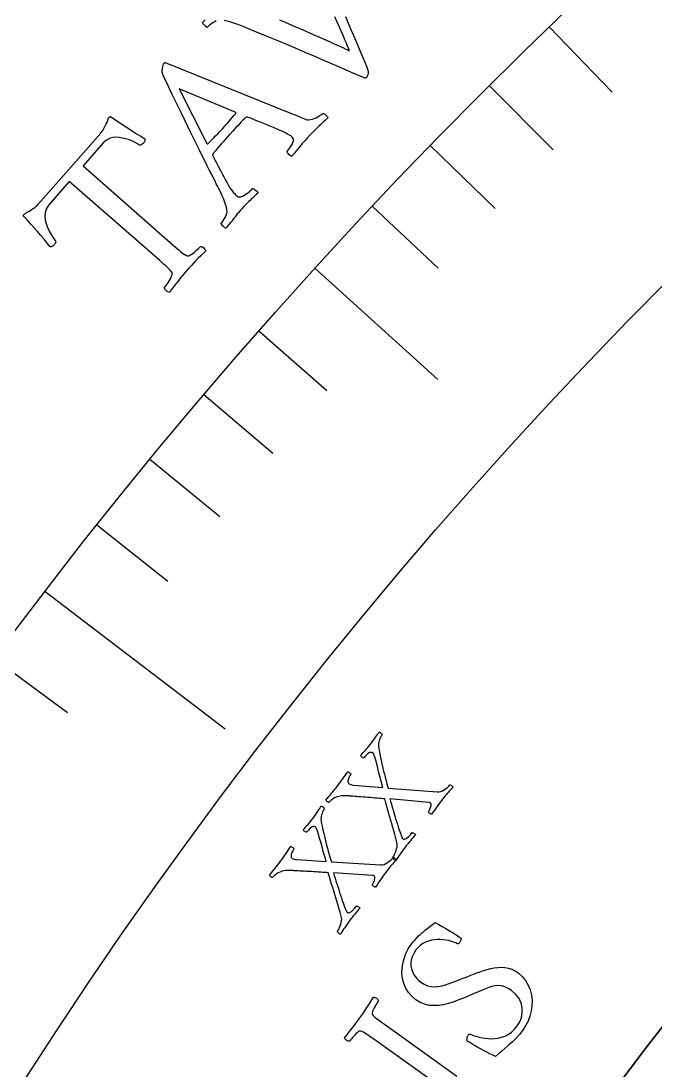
# Model space of a CAD drawing. Header units: millimetres. Extents: x -93 to 93, y -93 to 104.
# Drawn here: x -58.76 to -49.43, y 37.62 to 53.07 of the extents above; entities that cross this region are included whole.
import ezdxf

# ---------------------------------------------------------------- set-up
doc = ezdxf.new("R2010")
doc.units = ezdxf.units.MM
for name, color, linetype in [('ENGRAVE', 7, 'Continuous'), ('ENGRAVE_FINE', 8, 'Continuous'), ('TEXT', 5, 'Continuous')]:
    doc.layers.add(name, color=color, linetype=linetype)

msp = doc.modelspace()

# ---------------------------------------------------------------- linework, layer by layer
at = {"layer": 'ENGRAVE'}
for points in [[(-54.4417, 49.4355), (-52.6338, 47.7938)], [(-58.408, 44.6796), (-55.7631, 42.6564)]]:
    msp.add_lwpolyline(points, dxfattribs=at)
for radius in [90.65, 90.65, 88.2219, 83.7125, 83.7125, 80.1513, 73.5375, 73.5375, 69.6525, 62.4375, 62.4375]:
    msp.add_circle((0, 0), radius, dxfattribs=at)
msp.add_arc((0, 0), 62.4375, 90, 180, dxfattribs=at)
at = {"layer": 'ENGRAVE_FINE'}
for points in [[(-50.9961, 52.9827), (-50.0724, 52.023)], [(-51.8792, 52.1183), (-50.9395, 51.1742)], [(-52.748, 51.2388), (-51.7926, 50.3107)], [(-53.6023, 50.3444), (-52.6313, 49.4325)], [(-55.2661, 48.5121), (-54.265, 47.6334)], [(-56.0751, 47.5746), (-55.0594, 46.7129)], [(-56.8686, 46.6232), (-55.8386, 45.7787)], [(-57.6463, 45.6581), (-56.6022, 44.8311)], [(-59.1534, 43.688), (-58.0819, 42.8967)]]:
    msp.add_lwpolyline(points, dxfattribs=at)
at = {"layer": 'TEXT'}
for points in [[(-53.9935, 53.1336), (-53.9533, 53.039), (-53.9122, 52.9427), (-53.8702, 52.8448), (-53.8268, 52.7433), (-53.7813, 52.6362), (-53.7338, 52.5236), (-53.6841, 52.4055), (-53.672, 52.3735), (-53.6641, 52.3447), (-53.6604, 52.3192), (-53.6611, 52.2969), (-53.665, 52.2772), (-53.6714, 52.2596), (-53.6801, 52.244), (-53.6911, 52.2304), (-53.6957, 52.2278), (-53.702, 52.2275), (-53.7101, 52.2295), (-53.72, 52.2338), (-53.7301, 52.2388), (-53.7392, 52.2427), (-53.7471, 52.2455), (-53.754, 52.2473), (-53.9028, 52.3121), (-54.0467, 52.3746), (-54.1856, 52.4348), (-54.3196, 52.4927), (-54.4518, 52.5496), (-54.5851, 52.6068), (-54.7197, 52.6643), (-54.8555, 52.7222), (-54.9956, 52.7813), (-55.1433, 52.8427), (-55.2987, 52.9064), (-55.4616, 52.9723), (-55.5115, 52.9927), (-55.5593, 53.0114), (-55.605, 53.0284), (-55.6487, 53.0437), (-55.6911, 53.0571), (-55.733, 53.0684), (-55.7744, 53.0777)], [(-55.8937, 53.0695), (-55.9158, 53.0582), (-55.9367, 53.0461), (-55.9565, 53.0332), (-55.9753, 53.0196), (-55.9921, 53.0064), (-56.0062, 52.9947), (-56.0177, 52.9845), (-56.0265, 52.9758), (-56.0297, 52.9767), (-56.0371, 52.9821), (-56.0484, 52.9919), (-56.0638, 53.0061), (-56.079, 53.0208), (-56.09, 53.0321), (-56.0965, 53.0399), (-56.0987, 53.0441), (-56.0568, 53.0857)], [(-54.9615, 53.0886), (-54.8902, 53.0573), (-54.8157, 53.0243), (-54.7395, 52.9907), (-54.6633, 52.9571), (-54.5869, 52.9237), (-54.5104, 52.8904), (-54.4354, 52.8577), (-54.3636, 52.8262), (-54.295, 52.7958), (-54.2296, 52.7666), (-54.1687, 52.7393), (-54.1137, 52.7145), (-54.0646, 52.6923), (-54.0212, 52.6727), (-53.9854, 52.6564), (-53.9588, 52.6445), (-53.9413, 52.6369), (-53.9329, 52.6335), (-53.9377, 52.6459), (-53.9469, 52.6682), (-53.9604, 52.7002), (-53.9782, 52.7421), (-53.9997, 52.7921), (-54.024, 52.8483), (-54.0512, 52.9108), (-54.0812, 52.9796), (-54.1135, 53.0534), (-54.1473, 53.1309)], [(-52.5101, 37.3331), (-53.5749, 38.0902), (-53.6026, 38.1098), (-53.6297, 38.1287), (-53.656, 38.1468), (-53.6817, 38.1642), (-53.7063, 38.1798), (-53.7293, 38.1926), (-53.7507, 38.2026), (-53.7705, 38.2097), (-53.7802, 38.2113), (-53.792, 38.2078), (-53.806, 38.1992), (-53.8222, 38.1856), (-53.8394, 38.169), (-53.8564, 38.1515), (-53.8733, 38.1333), (-53.8901, 38.1142), (-53.9054, 38.0961), (-53.9179, 38.0809), (-53.9276, 38.0687), (-53.9345, 38.0594), (-53.9431, 38.0602), (-53.953, 38.0631), (-53.9642, 38.0682), (-53.9768, 38.0755), (-53.9886, 38.084), (-53.9974, 38.0925), (-54.0033, 38.1012), (-54.0062, 38.11), (-53.9772, 38.1481), (-53.9483, 38.1857), (-53.9195, 38.2229), (-53.8906, 38.2597), (-53.8622, 38.2962), (-53.8344, 38.3327), (-53.8073, 38.3692), (-53.7809, 38.4057), (-53.7809, 38.4057), (-53.7543, 38.4434), (-53.7286, 38.4809), (-53.7036, 38.5183), (-53.6794, 38.5555), (-53.6552, 38.593), (-53.6303, 38.6311), (-53.6046, 38.67), (-53.5781, 38.7095), (-53.5689, 38.7096), (-53.5588, 38.7069), (-53.5478, 38.7013), (-53.536, 38.6929), (-53.525, 38.6833), (-53.5165, 38.6744), (-53.5105, 38.666), (-53.507, 38.6581), (-53.5136, 38.6485), (-53.522, 38.6354), (-53.5322, 38.6186), (-53.5444, 38.5983), (-53.557, 38.5763), (-53.5686, 38.5546), (-53.5793, 38.5333), (-53.589, 38.5122), (-53.5964, 38.4929), (-53.6, 38.4768), (-53.5998, 38.4639), (-53.5959, 38.4542), (-53.5847, 38.4409), (-53.5711, 38.427), (-53.5549, 38.4126), (-53.5362, 38.3976), (-53.5158, 38.3821), (-53.4943, 38.3661), (-53.4717, 38.3495), (-53.4481, 38.3324), (-53.4442, 38.3297), (-53.4404, 38.327), (-53.4366, 38.3242), (-53.4328, 38.3215), (-53.429, 38.3187), (-53.4251, 38.316), (-53.4213, 38.3133), (-53.4175, 38.3105), (-52.3558, 37.5491)]]:
    msp.add_lwpolyline(points, dxfattribs=at)
for points in [[(-55.8682, 50.6275), (-55.8708, 50.6327), (-55.8786, 50.6484), (-55.8917, 50.6744), (-55.91, 50.7109), (-55.9328, 50.7563), (-55.9594, 50.809), (-55.9898, 50.8692), (-56.0239, 50.9367), (-56.0608, 51.0101), (-56.0994, 51.0879), (-56.1397, 51.17), (-56.1818, 51.2565), (-56.225, 51.3457), (-56.269, 51.4361), (-56.3137, 51.5275), (-56.3593, 51.6201), (-56.4046, 51.7124), (-56.4488, 51.8029), (-56.492, 51.8916), (-56.5341, 51.9784), (-56.5743, 52.0619), (-56.6119, 52.1403), (-56.647, 52.2136), (-56.6794, 52.2819), (-56.6838, 52.2987), (-56.6859, 52.3193), (-56.6858, 52.3437), (-56.6834, 52.3718), (-56.6792, 52.3993), (-56.6737, 52.4215), (-56.6669, 52.4386), (-56.659, 52.4505), (-56.6566, 52.4529), (-56.6546, 52.4546), (-56.6529, 52.4556), (-56.6515, 52.456), (-56.6499, 52.4562), (-56.6477, 52.4568), (-56.6449, 52.4577), (-56.6414, 52.459), (-54.8004, 51.7142), (-54.7101, 51.6767), (-54.6424, 51.6488), (-54.5972, 51.6307), (-54.5745, 51.6224), (-54.5533, 51.6173), (-54.5302, 51.6162), (-54.5052, 51.6191), (-54.4782, 51.6259), (-54.4511, 51.6354), (-54.4253, 51.6462), (-54.4011, 51.6584), (-54.3782, 51.672), (-54.3583, 51.6851), (-54.3426, 51.6959), (-54.3313, 51.7044), (-54.3243, 51.7107), (-54.3129, 51.708), (-54.3012, 51.7021), (-54.2893, 51.6929), (-54.2772, 51.6804), (-54.2662, 51.6675), (-54.258, 51.6573), (-54.2526, 51.6497), (-54.2499, 51.6447), (-54.2866, 51.611), (-54.3214, 51.5791), (-54.3541, 51.5489), (-54.3849, 51.5205), (-54.4158, 51.4913), (-54.4489, 51.4587), (-54.4842, 51.4228), (-54.5217, 51.3835), (-54.5608, 51.3415), (-54.5959, 51.3028), (-54.6269, 51.2672), (-54.6541, 51.2349), (-54.6808, 51.2023), (-54.7109, 51.1658), (-54.7442, 51.1254), (-54.7808, 51.0811), (-54.7911, 51.0825), (-54.802, 51.0871), (-54.8135, 51.0949), (-54.8256, 51.106), (-54.8364, 51.1184), (-54.8443, 51.1302), (-54.8492, 51.1412), (-54.8511, 51.1515), (-54.8394, 51.1653), (-54.8257, 51.1833), (-54.8102, 51.2056), (-54.7928, 51.2321), (-54.7767, 51.2593), (-54.765, 51.2833), (-54.7577, 51.3043), (-54.7548, 51.3221), (-54.7568, 51.3324), (-54.7618, 51.3432), (-54.7701, 51.3545), (-54.7814, 51.3664), (-54.7961, 51.3782), (-54.8168, 51.3917), (-54.8435, 51.4068), (-54.8762, 51.4237), (-54.9133, 51.4417), (-54.9533, 51.4602), (-54.9961, 51.4793), (-55.0418, 51.4988), (-55.0886, 51.5184), (-55.135, 51.5375), (-55.1809, 51.5561), (-55.2264, 51.5743), (-55.2696, 51.5914), (-55.3088, 51.6069), (-55.3441, 51.6209), (-55.3754, 51.6332), (-55.4011, 51.6433), (-55.4194, 51.6504), (-55.4304, 51.6548), (-55.434, 51.6562), (-55.4347, 51.6562), (-55.4366, 51.6561), (-55.4397, 51.656), (-55.4441, 51.6558), (-55.4488, 51.6553), (-55.4528, 51.6543), (-55.4562, 51.6526), (-55.459, 51.6503), (-55.4794, 51.6306), (-55.5016, 51.6084), (-55.5256, 51.5836), (-55.5513, 51.5562), (-55.5775, 51.5279), (-55.6028, 51.5007), (-55.6271, 51.4744), (-55.6505, 51.4491), (-55.6566, 51.4425), (-55.6626, 51.436), (-55.6687, 51.4295), (-55.6747, 51.4229), (-55.6806, 51.4165), (-55.6862, 51.4105), (-55.6915, 51.4048), (-55.6964, 51.3994), (-55.7312, 51.3615), (-55.7631, 51.3264), (-55.792, 51.2941), (-55.8181, 51.2646), (-55.8443, 51.2342), (-55.8736, 51.1995), (-55.906, 51.1603), (-55.9415, 51.1168), (-55.9426, 51.1151), (-55.9435, 51.1126), (-55.9442, 51.1093), (-55.9447, 51.1053), (-55.9451, 51.1014), (-55.9454, 51.0987), (-55.9456, 51.097), (-55.9456, 51.0965), (-55.9435, 51.0922), (-55.937, 51.0796), (-55.9262, 51.0584), (-55.9112, 51.0289), (-55.8931, 50.9935), (-55.8735, 50.9548), (-55.8524, 50.913), (-55.8296, 50.868), (-55.8063, 50.8222), (-55.7833, 50.7784), (-55.7607, 50.7365), (-55.7385, 50.6964), (-55.7168, 50.657), (-55.6957, 50.6221), (-55.6753, 50.5918), (-55.6555, 50.566), (-55.6369, 50.5439), (-55.6199, 50.5246), (-55.6044, 50.5084), (-55.5905, 50.495), (-55.5745, 50.485), (-55.5554, 50.4815), (-55.5331, 50.4844), (-55.5078, 50.4936), (-55.4814, 50.5069), (-55.4563, 50.5218), (-55.4323, 50.5384), (-55.4095, 50.5567), (-55.3894, 50.574), (-55.3738, 50.5879), (-55.3625, 50.5983), (-55.3555, 50.6052), (-55.3493, 50.604), (-55.3405, 50.5999), (-55.3293, 50.5929), (-55.3156, 50.5831), (-55.302, 50.5721), (-55.2911, 50.5619), (-55.2829, 50.5523), (-55.2774, 50.5433), (-55.3004, 50.5208), (-55.3218, 50.4999), (-55.3416, 50.4809), (-55.3598, 50.4637), (-55.3771, 50.4473), (-55.3944, 50.4309), (-55.4117, 50.4145), (-55.429, 50.3982), (-55.4474, 50.3802), (-55.4679, 50.3593), (-55.4907, 50.3352), (-55.5156, 50.308), (-55.5404, 50.2803), (-55.5628, 50.2546), (-55.5828, 50.2308), (-55.6003, 50.2091), (-55.6167, 50.1883), (-55.6331, 50.1675), (-55.6494, 50.1467), (-55.6658, 50.1259), (-55.6833, 50.1038), (-55.7032, 50.079), (-55.7254, 50.0517), (-55.7499, 50.0217), (-55.756, 50.023), (-55.7643, 50.0275), (-55.7749, 50.0352), (-55.7876, 50.0461), (-55.8003, 50.058), (-55.8106, 50.069), (-55.8184, 50.079), (-55.8239, 50.0881), (-55.8122, 50.1026), (-55.7983, 50.1225), (-55.7822, 50.1479), (-55.7639, 50.1787), (-55.7476, 50.2107), (-55.7373, 50.2395), (-55.7331, 50.2652), (-55.7349, 50.2878), (-55.7436, 50.33), (-55.7552, 50.3721), (-55.7695, 50.414), (-55.7866, 50.4558), (-55.8055, 50.4978), (-55.8255, 50.5405), (-55.8463, 50.5837), (-55.8682, 50.6275)], [(-56.4372, 52.0732), (-56.031, 51.2662), (-56.0306, 51.266), (-56.0293, 51.2654), (-56.0273, 51.2643), (-56.0245, 51.2627), (-56.0215, 51.2614), (-56.0191, 51.2608), (-56.0171, 51.261), (-56.0157, 51.2619), (-55.9904, 51.287), (-55.9631, 51.3147), (-55.9336, 51.345), (-55.902, 51.3779), (-55.871, 51.4105), (-55.8434, 51.4397), (-55.819, 51.4656), (-55.798, 51.4883), (-55.771, 51.5178), (-55.7457, 51.5462), (-55.7221, 51.5734), (-55.7001, 51.5994), (-55.6785, 51.6254), (-55.6557, 51.6525), (-55.6319, 51.6807), (-55.607, 51.7101), (-55.6052, 51.7128), (-55.6047, 51.7159), (-55.6054, 51.7191), (-55.6074, 51.7227), (-55.6098, 51.7259), (-55.6114, 51.7282), (-55.6124, 51.7296), (-55.6127, 51.73)], [(-57.5909, 51.4201), (-57.5762, 51.4383), (-57.561, 51.4603), (-57.5454, 51.4861), (-57.5292, 51.5158), (-57.5142, 51.5456), (-57.5018, 51.5716), (-57.4921, 51.5941), (-57.4852, 51.6128), (-57.4809, 51.6269), (-57.4767, 51.6381), (-57.4728, 51.6465), (-57.4691, 51.652), (-57.4649, 51.6559), (-57.4598, 51.6596), (-57.4538, 51.663), (-57.4468, 51.6661), (-57.3816, 51.6201), (-57.3169, 51.5755), (-57.2528, 51.5323), (-57.1893, 51.4905), (-57.1263, 51.45), (-57.0638, 51.4109), (-57.0019, 51.3732), (-56.9406, 51.3368), (-56.9406, 51.3311), (-56.9413, 51.3241), (-56.9425, 51.3158), (-56.9443, 51.3062), (-56.9473, 51.2962), (-56.9522, 51.2867), (-56.9591, 51.2778), (-56.9679, 51.2693), (-56.9808, 51.2567), (-56.9929, 51.2482), (-57.0042, 51.2439), (-57.0148, 51.2437), (-57.0934, 51.2861), (-57.1702, 51.3191), (-57.2455, 51.3426), (-57.319, 51.3567), (-57.3882, 51.3586), (-57.4504, 51.3456), (-57.5056, 51.3178), (-57.5537, 51.2752), (-57.8514, 50.939), (-56.5243, 49.7704), (-56.4954, 49.7451), (-56.4674, 49.7209), (-56.4402, 49.6977), (-56.4139, 49.6755), (-56.3886, 49.6555), (-56.3647, 49.6387), (-56.3421, 49.6251), (-56.3208, 49.6147), (-56.3102, 49.6136), (-56.2965, 49.6168), (-56.2796, 49.6242), (-56.2595, 49.6359), (-56.238, 49.6503), (-56.217, 49.6659), (-56.1963, 49.6828), (-56.176, 49.7009), (-56.1576, 49.7182), (-56.1424, 49.7329), (-56.1304, 49.7448), (-56.1218, 49.7541), (-56.1123, 49.752), (-56.1016, 49.7474), (-56.0897, 49.7401), (-56.0764, 49.7303), (-56.0642, 49.7193), (-56.0553, 49.7086), (-56.0497, 49.6982), (-56.0474, 49.6881), (-56.0846, 49.6513), (-56.1209, 49.6151), (-56.1563, 49.5796), (-56.1908, 49.5447), (-56.2247, 49.5097), (-56.2586, 49.4737), (-56.2924, 49.4368), (-56.3261, 49.3989), (-56.3585, 49.3615), (-56.3906, 49.3232), (-56.4225, 49.2842), (-56.4542, 49.2444), (-56.4858, 49.2039), (-56.5174, 49.163), (-56.5492, 49.1215), (-56.5811, 49.0795), (-56.5914, 49.0805), (-56.6025, 49.0847), (-56.6142, 49.0921), (-56.6267, 49.1028), (-56.6382, 49.1146), (-56.6469, 49.1256), (-56.6529, 49.1356), (-56.6562, 49.1447), (-56.6481, 49.1546), (-56.6376, 49.1682), (-56.6247, 49.1856), (-56.6094, 49.2067), (-56.5935, 49.2299), (-56.5789, 49.2532), (-56.5656, 49.2768), (-56.5535, 49.3006), (-56.5442, 49.3225), (-56.5391, 49.3401), (-56.5383, 49.3536), (-56.5417, 49.3628), (-56.5548, 49.3826), (-56.5712, 49.4032), (-56.591, 49.4248), (-56.6141, 49.4472), (-56.6395, 49.4704), (-56.6661, 49.4943), (-56.6938, 49.5189), (-56.7226, 49.5443), (-58.0544, 50.7075), (-58.3536, 50.363), (-58.3896, 50.3097), (-58.4099, 50.2514), (-58.4146, 50.188), (-58.4037, 50.1196), (-58.3803, 50.0484), (-58.3477, 49.9764), (-58.3057, 49.9036), (-58.2544, 49.8301), (-58.2531, 49.8196), (-58.256, 49.8078), (-58.2628, 49.7946), (-58.2736, 49.7802), (-58.2808, 49.7705), (-58.2885, 49.7628), (-58.2969, 49.7571), (-58.3059, 49.7533), (-58.3147, 49.7509), (-58.3224, 49.7491), (-58.3291, 49.7478), (-58.3346, 49.7471), (-58.3788, 49.803), (-58.4245, 49.8592), (-58.4717, 49.9156), (-58.5206, 49.9722), (-58.5709, 50.0291), (-58.6225, 50.0866), (-58.6754, 50.1446), (-58.7296, 50.2032), (-58.7255, 50.2122), (-58.7197, 50.2209), (-58.712, 50.2293), (-58.7026, 50.2374), (-58.6927, 50.2447), (-58.6835, 50.2509), (-58.675, 50.2559), (-58.6672, 50.2597), (-58.65, 50.2687), (-58.6304, 50.2801), (-58.6084, 50.294), (-58.5841, 50.3103), (-58.5599, 50.3276), (-58.5386, 50.3447), (-58.5202, 50.3616), (-58.5045, 50.3782)], [(-54.1141, 41.811), (-54.0914, 41.8407), (-54.07, 41.8693), (-54.0499, 41.8969), (-54.031, 41.9235), (-54.0128, 41.9494), (-53.9946, 41.975), (-53.9765, 42.0004), (-53.9584, 42.0254), (-53.9532, 42.0236), (-53.9466, 42.0202), (-53.9387, 42.015), (-53.9295, 42.0082), (-53.9211, 42.001), (-53.9159, 41.995), (-53.9138, 41.99), (-53.9149, 41.9861), (-53.9197, 41.9793), (-53.9252, 41.9707), (-53.9313, 41.9602), (-53.9381, 41.9478), (-53.9445, 41.9344), (-53.9498, 41.9208), (-53.954, 41.9069), (-53.957, 41.8928), (-53.9578, 41.8794), (-53.9552, 41.8674), (-53.9494, 41.8569), (-53.9404, 41.8478), (-53.9296, 41.8415), (-53.9154, 41.8365), (-53.8979, 41.8329), (-53.877, 41.8307), (-53.4439, 41.7952), (-53.4636, 41.8686), (-53.4823, 41.9401), (-53.5002, 42.0097), (-53.5173, 42.0774), (-53.5333, 42.14), (-53.5481, 42.1943), (-53.5618, 42.2404), (-53.5744, 42.2783), (-53.5767, 42.2837), (-53.5795, 42.2887), (-53.5826, 42.2931), (-53.5862, 42.297), (-53.5896, 42.3003), (-53.5923, 42.3028), (-53.5942, 42.3046), (-53.5954, 42.3056), (-53.6023, 42.309), (-53.6116, 42.3103), (-53.6233, 42.3094), (-53.6373, 42.3064), (-53.654, 42.2985), (-53.6736, 42.2831), (-53.6961, 42.2602), (-53.7215, 42.2299), (-53.7252, 42.2291), (-53.7306, 42.2306), (-53.7377, 42.2343), (-53.7466, 42.2402), (-53.7555, 42.2469), (-53.7627, 42.2531), (-53.7681, 42.2588), (-53.7717, 42.264), (-53.7517, 42.2862), (-53.7328, 42.3071), (-53.7151, 42.3268), (-53.6985, 42.3452), (-53.6823, 42.3635), (-53.6657, 42.383), (-53.6486, 42.4037), (-53.6311, 42.4255), (-53.6073, 42.456), (-53.5859, 42.4843), (-53.5668, 42.5104), (-53.5501, 42.5343), (-53.5353, 42.5562), (-53.5217, 42.576), (-53.5094, 42.5938), (-53.4983, 42.6095), (-53.4933, 42.6079), (-53.4872, 42.6051), (-53.4802, 42.6009), (-53.4722, 42.5955), (-53.4646, 42.5892), (-53.459, 42.5826), (-53.4553, 42.5757), (-53.4536, 42.5685), (-53.4569, 42.5638), (-53.4616, 42.5563), (-53.4677, 42.546), (-53.4752, 42.5329), (-53.483, 42.5177), (-53.4901, 42.5008), (-53.4964, 42.4824), (-53.502, 42.4623), (-53.506, 42.4411), (-53.5078, 42.4193), (-53.5072, 42.3968), (-53.5043, 42.3737), (-53.4921, 42.3158), (-53.4808, 42.2619), (-53.4704, 42.2119), (-53.4609, 42.1658), (-53.4515, 42.1218), (-53.4417, 42.0779), (-53.4314, 42.0342), (-53.4207, 41.9907), (-53.409, 41.9453), (-53.3962, 41.8959), (-53.3821, 41.8426), (-53.3667, 41.7854), (-52.6458, 41.7284), (-52.6196, 41.7287), (-52.5934, 41.7339), (-52.5673, 41.7442), (-52.5411, 41.7595), (-52.5164, 41.7774), (-52.4942, 41.7958), (-52.4747, 41.8147), (-52.4578, 41.8339), (-52.4522, 41.8329), (-52.4457, 41.8299), (-52.4383, 41.8251), (-52.4301, 41.8185), (-52.4224, 41.8116), (-52.4166, 41.8061), (-52.4128, 41.8019), (-52.4108, 41.7991), (-52.4305, 41.7776), (-52.4488, 41.7577), (-52.4657, 41.7393), (-52.4812, 41.7224), (-52.4966, 41.7053), (-52.5131, 41.6861), (-52.5307, 41.6648), (-52.5495, 41.6414), (-52.5749, 41.609), (-52.5983, 41.5784), (-52.6197, 41.5498), (-52.6391, 41.523), (-52.6583, 41.496), (-52.679, 41.4669), (-52.7014, 41.4355), (-52.7252, 41.4018), (-52.7316, 41.4022), (-52.7389, 41.4046), (-52.7473, 41.4092), (-52.7566, 41.4159), (-52.7649, 41.4231), (-52.7701, 41.4291), (-52.7722, 41.4341), (-52.7712, 41.4379), (-52.7671, 41.4438), (-52.7623, 41.4518), (-52.757, 41.4617), (-52.7511, 41.4737), (-52.7454, 41.4868), (-52.7406, 41.5001), (-52.7368, 41.5137), (-52.7339, 41.5276), (-52.7328, 41.5406), (-52.734, 41.5515), (-52.7377, 41.5604), (-52.7439, 41.5672), (-52.7458, 41.5685), (-52.7483, 41.5697), (-52.7513, 41.5708), (-52.7549, 41.5719), (-52.7586, 41.5728), (-52.7621, 41.5733), (-52.7653, 41.5734), (-52.7684, 41.5733), (-53.3384, 41.6249), (-53.3283, 41.5872), (-53.3174, 41.5477), (-53.3058, 41.5065), (-53.2933, 41.4636), (-53.2804, 41.4201), (-53.2676, 41.3771), (-53.2548, 41.3347), (-53.2421, 41.2929), (-53.2296, 41.2527), (-53.2177, 41.2152), (-53.2063, 41.1805), (-53.1954, 41.1485), (-53.1855, 41.1203), (-53.1772, 41.097), (-53.1704, 41.0784), (-53.1651, 41.0647), (-53.164, 41.0623), (-53.1626, 41.0594), (-53.161, 41.056), (-53.159, 41.0521), (-53.1567, 41.048), (-53.1539, 41.0442), (-53.1506, 41.0406), (-53.1467, 41.0373), (-53.1381, 41.0334), (-53.127, 41.0333), (-53.1136, 41.0369), (-53.0978, 41.0442), (-53.0797, 41.0564), (-53.0593, 41.0748), (-53.0366, 41.0993), (-53.0116, 41.1299), (-53.0059, 41.129), (-52.9991, 41.1265), (-52.9913, 41.1223), (-52.9824, 41.1165), (-52.9741, 41.1103), (-52.9681, 41.105), (-52.9644, 41.1007), (-52.9629, 41.0973), (-52.9817, 41.0763), (-53.0006, 41.055), (-53.0196, 41.0334), (-53.0386, 41.0115), (-53.0574, 40.9895), (-53.0757, 40.9674), (-53.0935, 40.9452), (-53.1109, 40.923), (-53.1339, 40.8928), (-53.1549, 40.8645), (-53.1738, 40.8383), (-53.1907, 40.8141), (-53.2066, 40.7907), (-53.2227, 40.7667), (-53.239, 40.7423), (-53.2556, 40.7173), (-53.2613, 40.7197), (-53.2676, 40.7236), (-53.2745, 40.7291), (-53.2819, 40.7362), (-53.2888, 40.7434), (-53.2941, 40.7491), (-53.2976, 40.7533), (-53.2995, 40.7562), (-53.296, 40.7614), (-53.2907, 40.7707), (-53.2835, 40.7839), (-53.2744, 40.801), (-53.2647, 40.821), (-53.2558, 40.8425), (-53.2476, 40.8655), (-53.2402, 40.8902), (-53.2348, 40.9151), (-53.2326, 40.9391), (-53.2336, 40.9621), (-53.2378, 40.9841), (-53.2538, 41.0438), (-53.2691, 41.1009), (-53.2839, 41.1552), (-53.2981, 41.2069), (-53.3121, 41.2572), (-53.3262, 41.3075), (-53.3405, 41.3578), (-53.3549, 41.4082), (-53.3696, 41.4596), (-53.3847, 41.5132), (-53.4003, 41.569), (-53.4162, 41.627), (-53.4395, 41.6295), (-53.4656, 41.6319), (-53.4946, 41.6344), (-53.5263, 41.6369), (-53.5598, 41.6395), (-53.5939, 41.6422), (-53.6288, 41.6452), (-53.6643, 41.6483), (-53.6996, 41.6513), (-53.7337, 41.6542), (-53.7667, 41.6568), (-53.7986, 41.6591), (-53.8284, 41.6613), (-53.8555, 41.6632), (-53.8797, 41.6649), (-53.9011, 41.6665), (-53.9186, 41.6678), (-53.9311, 41.6687), (-53.9386, 41.6692), (-53.9411, 41.6694), (-53.9717, 41.6719), (-53.9997, 41.6729), (-54.0253, 41.6725), (-54.0483, 41.6707), (-54.0702, 41.6673), (-54.0924, 41.6623), (-54.1148, 41.6556), (-54.1375, 41.6473), (-54.1523, 41.6408), (-54.1668, 41.6328), (-54.1809, 41.6233), (-54.1946, 41.6124), (-54.2072, 41.6013), (-54.2178, 41.5912), (-54.2265, 41.5821), (-54.2332, 41.5741), (-54.2367, 41.5721), (-54.2421, 41.5728), (-54.2493, 41.5764), (-54.2583, 41.5826), (-54.2671, 41.59), (-54.2736, 41.597), (-54.2778, 41.6035), (-54.2797, 41.6097), (-54.2564, 41.6381), (-54.2347, 41.6643), (-54.2147, 41.6882), (-54.1962, 41.7098), (-54.1777, 41.7315), (-54.1579, 41.7556), (-54.1367, 41.7821), (-54.1141, 41.811)], [(-54.9474, 40.7097), (-54.9254, 40.7398), (-54.9045, 40.7689), (-54.8849, 40.7969), (-54.8666, 40.8238), (-54.8489, 40.8501), (-54.8313, 40.8761), (-54.8137, 40.9018), (-54.7961, 40.9272), (-54.7908, 40.9255), (-54.7841, 40.9222), (-54.7761, 40.9172), (-54.7668, 40.9106), (-54.7583, 40.9036), (-54.753, 40.8976), (-54.7508, 40.8927), (-54.7518, 40.8888), (-54.7565, 40.8819), (-54.7618, 40.8732), (-54.7677, 40.8625), (-54.7742, 40.85), (-54.7803, 40.8365), (-54.7854, 40.8228), (-54.7893, 40.8088), (-54.792, 40.7947), (-54.7925, 40.7812), (-54.7897, 40.7693), (-54.7837, 40.7589), (-54.7744, 40.75), (-54.7636, 40.7439), (-54.7493, 40.7392), (-54.7317, 40.736), (-54.7107, 40.7342), (-54.2771, 40.7074), (-54.2982, 40.7804), (-54.3184, 40.8515), (-54.3377, 40.9207), (-54.3561, 40.988), (-54.3734, 41.0503), (-54.3893, 41.1044), (-54.4039, 41.1502), (-54.4172, 41.1877), (-54.4197, 41.1932), (-54.4225, 41.198), (-54.4258, 41.2024), (-54.4294, 41.2062), (-54.4329, 41.2095), (-54.4356, 41.2119), (-54.4376, 41.2137), (-54.4388, 41.2147), (-54.4458, 41.218), (-54.4551, 41.219), (-54.4668, 41.2179), (-54.4808, 41.2146), (-54.4973, 41.2064), (-54.5166, 41.1906), (-54.5386, 41.1673), (-54.5634, 41.1364), (-54.567, 41.1356), (-54.5724, 41.1369), (-54.5796, 41.1405), (-54.5887, 41.1462), (-54.5977, 41.1528), (-54.605, 41.1588), (-54.6105, 41.1644), (-54.6143, 41.1695), (-54.5947, 41.1921), (-54.5762, 41.2134), (-54.5589, 41.2334), (-54.5427, 41.2521), (-54.5269, 41.2708), (-54.5106, 41.2906), (-54.494, 41.3116), (-54.4769, 41.3338), (-54.4537, 41.3648), (-54.4329, 41.3935), (-54.4144, 41.42), (-54.3982, 41.4443), (-54.3837, 41.4664), (-54.3706, 41.4865), (-54.3586, 41.5045), (-54.3479, 41.5205), (-54.3428, 41.519), (-54.3367, 41.5163), (-54.3296, 41.5122), (-54.3214, 41.5069), (-54.3138, 41.5008), (-54.308, 41.4944), (-54.3042, 41.4875), (-54.3023, 41.4804), (-54.3056, 41.4756), (-54.3101, 41.468), (-54.316, 41.4576), (-54.3232, 41.4444), (-54.3307, 41.429), (-54.3374, 41.412), (-54.3434, 41.3934), (-54.3486, 41.3732), (-54.3522, 41.352), (-54.3535, 41.3301), (-54.3524, 41.3077), (-54.349, 41.2846), (-54.3357, 41.227), (-54.3234, 41.1733), (-54.312, 41.1235), (-54.3015, 41.0776), (-54.2913, 41.0338), (-54.2806, 40.9902), (-54.2694, 40.9467), (-54.2577, 40.9034), (-54.2452, 40.8582), (-54.2313, 40.8091), (-54.2162, 40.7561), (-54.1996, 40.6992), (-53.4778, 40.6567), (-53.4516, 40.6575), (-53.4255, 40.6633), (-53.3995, 40.6741), (-53.3737, 40.6899), (-53.3493, 40.7084), (-53.3275, 40.7272), (-53.3084, 40.7465), (-53.2919, 40.7661), (-53.2863, 40.7651), (-53.2797, 40.7623), (-53.2722, 40.7576), (-53.2639, 40.7512), (-53.2561, 40.7444), (-53.2502, 40.739), (-53.2462, 40.7349), (-53.2442, 40.7322), (-53.2635, 40.7103), (-53.2814, 40.69), (-53.2979, 40.6713), (-53.3131, 40.6541), (-53.3281, 40.6367), (-53.3442, 40.6171), (-53.3614, 40.5955), (-53.3797, 40.5717), (-53.4045, 40.5388), (-53.4273, 40.5078), (-53.4481, 40.4787), (-53.4669, 40.4515), (-53.4855, 40.4242), (-53.5057, 40.3946), (-53.5274, 40.3627), (-53.5505, 40.3286), (-53.5569, 40.3289), (-53.5643, 40.3312), (-53.5727, 40.3356), (-53.5822, 40.3421), (-53.5907, 40.3491), (-53.596, 40.355), (-53.5982, 40.3599), (-53.5973, 40.3638), (-53.5932, 40.3698), (-53.5887, 40.3778), (-53.5835, 40.3879), (-53.5779, 40.3999), (-53.5724, 40.4131), (-53.5679, 40.4266), (-53.5644, 40.4403), (-53.5618, 40.4542), (-53.5609, 40.4672), (-53.5624, 40.4781), (-53.5663, 40.4869), (-53.5726, 40.4936), (-53.5745, 40.4949), (-53.577, 40.496), (-53.58, 40.4971), (-53.5836, 40.4981), (-53.5874, 40.4989), (-53.5909, 40.4993), (-53.5941, 40.4994), (-53.5972, 40.4992), (-54.1681, 40.5392), (-54.1573, 40.5018), (-54.1456, 40.4626), (-54.1331, 40.4216), (-54.1197, 40.3789), (-54.106, 40.3357), (-54.0923, 40.293), (-54.0787, 40.2508), (-54.0651, 40.2093), (-54.0518, 40.1694), (-54.0391, 40.1322), (-54.027, 40.0977), (-54.0155, 40.0659), (-54.005, 40.0379), (-53.9962, 40.0147), (-53.9891, 39.9963), (-53.9836, 39.9827), (-53.9824, 39.9803), (-53.9809, 39.9775), (-53.9792, 39.9741), (-53.9772, 39.9702), (-53.9748, 39.9662), (-53.9719, 39.9624), (-53.9685, 39.9589), (-53.9646, 39.9557), (-53.9559, 39.952), (-53.9448, 39.9521), (-53.9315, 39.9559), (-53.9159, 39.9636), (-53.898, 39.9762), (-53.8779, 39.995), (-53.8557, 40.0199), (-53.8314, 40.051), (-53.8256, 40.0502), (-53.8188, 40.0478), (-53.8109, 40.0438), (-53.8019, 40.0381), (-53.7935, 40.0321), (-53.7874, 40.027), (-53.7836, 40.0228), (-53.782, 40.0194), (-53.8004, 39.998), (-53.8189, 39.9764), (-53.8374, 39.9544), (-53.856, 39.9321), (-53.8743, 39.9097), (-53.8922, 39.8872), (-53.9095, 39.8647), (-53.9264, 39.8422), (-53.9489, 39.8114), (-53.9693, 39.7828), (-53.9877, 39.7562), (-54.004, 39.7316), (-54.0195, 39.7079), (-54.0351, 39.6836), (-54.0509, 39.6589), (-54.067, 39.6336), (-54.0727, 39.6358), (-54.0791, 39.6396), (-54.0861, 39.6449), (-54.0937, 39.6519), (-54.1008, 39.6589), (-54.1061, 39.6645), (-54.1097, 39.6687), (-54.1117, 39.6715), (-54.1083, 39.6769), (-54.1032, 39.6862), (-54.0962, 39.6996), (-54.0874, 39.7169), (-54.0782, 39.737), (-54.0697, 39.7587), (-54.062, 39.7819), (-54.0551, 39.8067), (-54.0502, 39.8317), (-54.0485, 39.8557), (-54.05, 39.8787), (-54.0546, 39.9006), (-54.0718, 39.96), (-54.0883, 40.0168), (-54.1041, 40.0708), (-54.1194, 40.1222), (-54.1343, 40.1722), (-54.1495, 40.2222), (-54.1648, 40.2722), (-54.1802, 40.3223), (-54.1959, 40.3734), (-54.2122, 40.4266), (-54.2288, 40.4821), (-54.2459, 40.5398), (-54.2693, 40.5418), (-54.2955, 40.5438), (-54.3244, 40.5457), (-54.3562, 40.5475), (-54.3897, 40.5494), (-54.4239, 40.5515), (-54.4588, 40.5537), (-54.4944, 40.5561), (-54.5297, 40.5584), (-54.5639, 40.5606), (-54.597, 40.5625), (-54.6289, 40.5642), (-54.6588, 40.5657), (-54.6859, 40.5671), (-54.7101, 40.5684), (-54.7316, 40.5695), (-54.7491, 40.5704), (-54.7616, 40.5711), (-54.7691, 40.5715), (-54.7716, 40.5716), (-54.8022, 40.5735), (-54.8303, 40.574), (-54.8558, 40.5731), (-54.8788, 40.5707), (-54.9006, 40.5669), (-54.9227, 40.5614), (-54.945, 40.5543), (-54.9675, 40.5455), (-54.9822, 40.5387), (-54.9965, 40.5304), (-55.0104, 40.5207), (-55.0239, 40.5095), (-55.0362, 40.4982), (-55.0466, 40.4879), (-55.0551, 40.4786), (-55.0617, 40.4704), (-55.0652, 40.4683), (-55.0705, 40.469), (-55.0778, 40.4724), (-55.0869, 40.4784), (-55.0959, 40.4856), (-55.1025, 40.4925), (-55.1068, 40.499), (-55.1089, 40.505), (-55.0862, 40.534), (-55.0651, 40.5606), (-55.0455, 40.5849), (-55.0274, 40.6068), (-55.0094, 40.6289), (-54.9901, 40.6534), (-54.9694, 40.6803), (-54.9474, 40.7097)], [(-53.0256, 39.484), (-52.9966, 39.5217), (-52.969, 39.5552), (-52.9428, 39.5845), (-52.9181, 39.6096), (-52.8935, 39.6325), (-52.8679, 39.6551), (-52.8412, 39.6774), (-52.8136, 39.6994), (-52.7838, 39.7227), (-52.7509, 39.7488), (-52.7148, 39.7778), (-52.6755, 39.8097), (-52.6221, 39.7808), (-52.5686, 39.7504), (-52.5149, 39.7187), (-52.461, 39.6856), (-52.4105, 39.6538), (-52.3671, 39.626), (-52.3306, 39.6023), (-52.3012, 39.5826), (-52.2955, 39.578), (-52.2927, 39.5712), (-52.2928, 39.5621), (-52.2959, 39.5507), (-52.3005, 39.539), (-52.3051, 39.5288), (-52.3098, 39.5201), (-52.3145, 39.513), (-52.3215, 39.5051), (-52.329, 39.4991), (-52.337, 39.4949), (-52.3456, 39.4927), (-52.3719, 39.5066), (-52.402, 39.5193), (-52.4359, 39.531), (-52.4736, 39.5414), (-52.5138, 39.5499), (-52.5552, 39.5555), (-52.5978, 39.5582), (-52.6415, 39.5581), (-52.6855, 39.5544), (-52.7288, 39.5468), (-52.7715, 39.5351), (-52.8135, 39.5194), (-52.8536, 39.4989), (-52.8908, 39.4728), (-52.9249, 39.4413), (-52.956, 39.4043), (-52.9895, 39.3537), (-53.0135, 39.3046), (-53.0281, 39.2569), (-53.0332, 39.2108), (-53.0308, 39.1666), (-53.0228, 39.1247), (-53.0092, 39.0851), (-52.9899, 39.0479), (-52.9668, 39.0135), (-52.9417, 38.9826), (-52.9144, 38.9552), (-52.8852, 38.9312), (-52.8356, 38.8998), (-52.7853, 38.8779), (-52.7343, 38.8656), (-52.6826, 38.8628), (-52.6302, 38.8672), (-52.5771, 38.8765), (-52.5233, 38.8906), (-52.4688, 38.9096), (-52.4137, 38.9309), (-52.3582, 38.9521), (-52.3022, 38.9731), (-52.2458, 38.994), (-52.2033, 39.0108), (-52.1586, 39.0283), (-52.1118, 39.0468), (-52.0628, 39.066), (-52.0124, 39.0848), (-51.9613, 39.1021), (-51.9093, 39.1177), (-51.8566, 39.1316), (-51.8037, 39.1424), (-51.7511, 39.1485), (-51.6988, 39.1499), (-51.6469, 39.1465), (-51.5961, 39.1373), (-51.5469, 39.1209), (-51.4995, 39.0974), (-51.4537, 39.0669), (-51.393, 39.0136), (-51.3432, 38.954), (-51.3042, 38.8883), (-51.276, 38.8165), (-51.2579, 38.741), (-51.2493, 38.6646), (-51.2503, 38.5872), (-51.2608, 38.5088), (-51.2801, 38.4317), (-51.3076, 38.3581), (-51.3434, 38.2881), (-51.3874, 38.2216), (-51.4341, 38.1624), (-51.4833, 38.1068), (-51.5352, 38.0548), (-51.5896, 38.0064), (-51.6437, 37.9607), (-51.6942, 37.917), (-51.7413, 37.8753), (-51.7849, 37.8356), (-51.8275, 37.8556), (-51.8711, 37.8769), (-51.9156, 37.8997), (-51.961, 37.9238), (-52.0054, 37.948), (-52.0468, 37.971), (-52.0852, 37.9927), (-52.1207, 38.0132), (-52.1513, 38.0314), (-52.1754, 38.0459), (-52.1929, 38.0568), (-52.2038, 38.0641), (-52.2051, 38.0751), (-52.2056, 38.0863), (-52.2052, 38.0975), (-52.2041, 38.1089), (-52.2019, 38.1201), (-52.1985, 38.1305), (-52.1938, 38.1404), (-52.188, 38.1495), (-52.179, 38.1588), (-52.1689, 38.1637), (-52.1575, 38.1644), (-52.1449, 38.1607), (-52.122, 38.1513), (-52.0943, 38.1416), (-52.0618, 38.1315), (-52.0245, 38.121), (-51.9835, 38.1115), (-51.9399, 38.1045), (-51.8938, 38.0999), (-51.8452, 38.0978), (-51.7954, 38.0997), (-51.7457, 38.1068), (-51.6962, 38.1194), (-51.6468, 38.1374), (-51.5986, 38.1623), (-51.5525, 38.1957), (-51.5085, 38.2378), (-51.4667, 38.2883), (-51.4294, 38.3487), (-51.4047, 38.4128), (-51.3926, 38.4804), (-51.3931, 38.5518), (-51.4079, 38.6225), (-51.4388, 38.6884), (-51.4859, 38.7495), (-51.5491, 38.8056), (-51.5998, 38.8392), (-51.6492, 38.8628), (-51.6973, 38.8764), (-51.7442, 38.8798), (-51.7908, 38.8759), (-51.8381, 38.867), (-51.8861, 38.8532), (-51.9349, 38.8344), (-51.9848, 38.8128), (-52.0364, 38.7901), (-52.0897, 38.7664), (-52.1446, 38.7417), (-52.208, 38.7156), (-52.2734, 38.6897), (-52.3408, 38.6639), (-52.4102, 38.6383), (-52.4806, 38.6158), (-52.5511, 38.5994), (-52.6217, 38.5891), (-52.6924, 38.5849), (-52.7621, 38.5896), (-52.8295, 38.6058), (-52.8948, 38.6336), (-52.9579, 38.673), (-53.0184, 38.7239), (-53.068, 38.7805), (-53.107, 38.8429), (-53.1351, 38.9111), (-53.1531, 38.9828), (-53.1616, 39.0558), (-53.1606, 39.13), (-53.15, 39.2056), (-53.1307, 39.2802), (-53.1036, 39.3514), (-53.0685, 39.4194), (-53.0256, 39.484)]]:
    msp.add_lwpolyline(points, close=True, dxfattribs=at)

doc.saveas('drawing.dxf')
